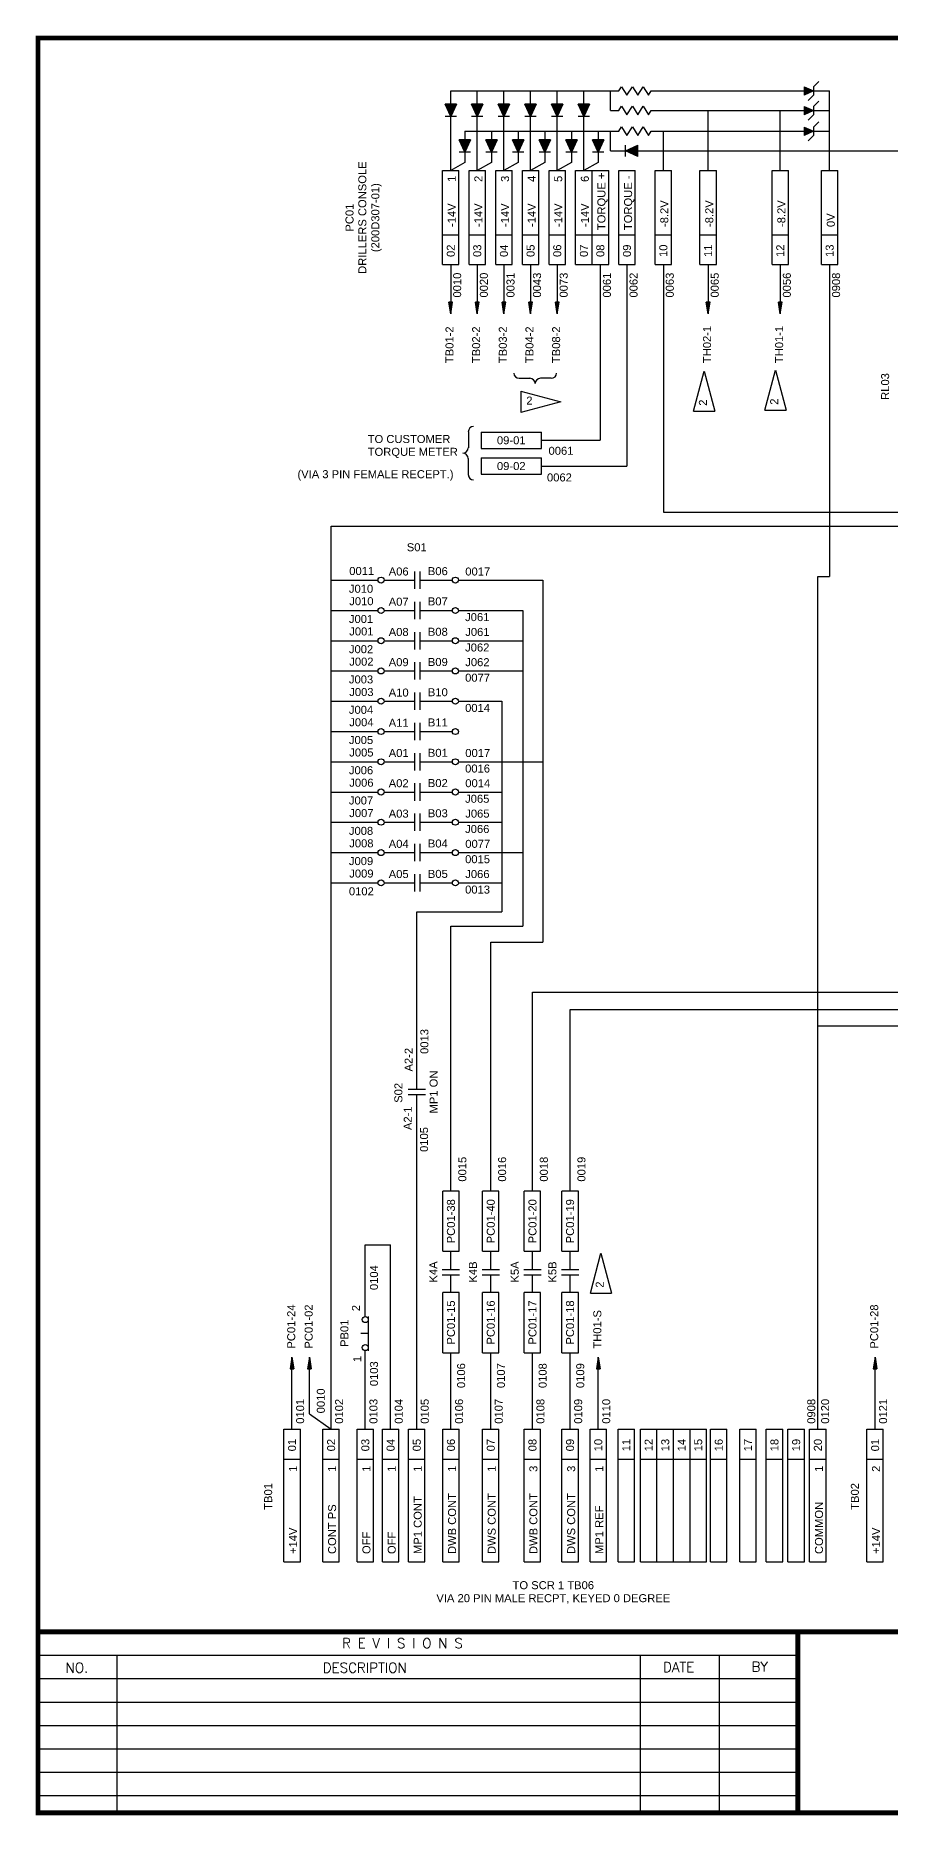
# Model space of a CAD drawing. Extents: x 0.8 to 17.4, y -1.4 to 9.
# Drawn here: x 0.76 to 5.76, y -1.4 to 9.03 of the extents above; entities that cross this region are included whole.
import ezdxf
from ezdxf.enums import TextEntityAlignment as Align

# ---------------------------------------------------------------- set-up
doc = ezdxf.new("R2010")
doc.units = 0
doc.header["$MEASUREMENT"] = 0
doc.layers.get('0').update_dxf_attribs({"linetype": 'CONTINUOUS'})
doc.layers.add('DRAWING', color=7, linetype='CONTINUOUS')
doc.styles.add('ROMAND', font='ROMAND.shx')
doc.styles.get("Standard").update_dxf_attribs({"font": 'ARIAL.TTF'})

# ---------------------------------------------------------------- blocks, each defined once
blk = doc.blocks.new('pot_arrow')
blk.add_hatch(color=256).paths.add_polyline_path([(-0.068, 0.011), (-0.068, -0.011), (0, 0)])
for p, q in [((-0.068, 0.011), (-0.068, -0.011)), ((0, 0), (-0.068, 0.011)), ((0, 0), (-0.068, -0.011))]:
    blk.add_line(p, q)
blk = doc.blocks.new('npcap')
for p, q in [((0, 0.051), (0, -0.051)), ((0.031, 0.051), (0.031, -0.051))]:
    blk.add_line(p, q)
blk = doc.blocks.new('diode')
blk.add_hatch(color=256).paths.add_polyline_path([(0.072, 0), (0, 0.033), (0, -0.033)])
for p, q in [((0, 0.033), (0.072, 0)), ((0, 0.033), (0, -0.033)), ((0.072, 0), (0, -0.033)), ((0.072, 0.033), (0.072, -0.033))]:
    blk.add_line(p, q)
blk = doc.blocks.new('resistor')
for p, q in [((0, 0), (0.016, 0.025)), ((0.016, 0.025), (0.047, -0.025)), ((0.047, -0.025), (0.08, 0.025)), ((0.08, 0.025), (0.111, -0.025)), ((0.111, -0.025), (0.142, 0.025)), ((0.142, 0.025), (0.174, -0.025)), ((0.174, -0.025), (0.189, 0))]:
    blk.add_line(p, q)
blk = doc.blocks.new('zener')
blk.add_hatch(color=256).paths.add_polyline_path([(0.072, 0), (0, 0.033), (0, -0.033)])
for p, q in [((0, 0.033), (0.072, 0)), ((0, 0.033), (0, -0.033)), ((0.072, 0), (0, -0.033)), ((0.113, 0.074), (0.072, 0.033)), ((0.072, 0.033), (0.072, -0.033)), ((0.072, -0.033), (0.031, -0.074))]:
    blk.add_line(p, q)

msp = doc.modelspace()

# ---------------------------------------------------------------- linework, layer by layer
at = {"color": 7}
for p, q in [((0.776, -0.324), (0.776, -1.384)), ((0.776, -0.461), (5.222, -0.461)), ((1.237, -0.461), (1.237, -1.384)), ((4.3, -0.461), (4.3, -1.384)), ((4.761, -0.461), (4.761, -1.384)), ((0.776, -0.598), (5.222, -0.598)), ((0.776, -0.735), (5.222, -0.735)), ((0.776, -0.872), (5.222, -0.872)), ((0.776, -1.009), (5.222, -1.009)), ((0.776, -1.145), (5.222, -1.145)), ((0.776, -1.282), (5.222, -1.282))]:
    msp.add_line(p, q, dxfattribs=at)
at = {"color": 7, "const_width": 0.0288}
msp.add_lwpolyline([(17.409, -1.384), (17.409, 9.011), (0.776, 9.011), (0.776, -1.384)], close=True, dxfattribs=at)
for points in [[(0.776, -0.324), (17.409, -0.324)], [(5.222, -0.324), (5.222, -1.384)]]:
    msp.add_lwpolyline(points, dxfattribs=at)
at = {"layer": 'DRAWING', "color": 7}
for p, q in [((3.191, 8.235), (3.191, 8.701)), ((3.191, 8.701), (4.175, 8.701)), ((3.346, 8.235), (3.346, 8.701)), ((3.502, 8.235), (3.502, 8.701)), ((3.658, 8.235), (3.658, 8.701)), ((3.814, 8.235), (3.814, 8.701)), ((3.97, 8.235), (3.97, 8.701)), ((4.125, 8.586), (4.125, 8.701)), ((4.364, 8.701), (5.408, 8.701)), ((5.408, 8.235), (5.408, 8.701)), ((4.125, 8.586), (4.175, 8.586)), ((4.364, 8.586), (5.408, 8.586)), ((4.697, 8.235), (4.697, 8.586)), ((5.119, 8.235), (5.119, 8.586)), ((3.273, 8.465), (4.175, 8.465)), ((3.273, 8.465), (3.273, 8.282)), ((3.429, 8.465), (3.429, 8.282)), ((3.585, 8.465), (3.585, 8.282)), ((3.741, 8.465), (3.741, 8.282)), ((3.897, 8.465), (3.897, 8.282)), ((4.053, 8.465), (4.053, 8.282)), ((4.125, 8.351), (4.125, 8.465)), ((4.364, 8.465), (5.408, 8.465)), ((4.435, 8.235), (4.435, 8.465)), ((4.125, 8.351), (5.856, 8.351)), ((3.142, 7.684), (3.142, 8.235)), ((3.142, 8.235), (3.239, 8.235)), ((3.273, 8.282), (3.191, 8.235)), ((3.239, 7.684), (3.239, 8.235)), ((3.298, 7.684), (3.298, 8.235)), ((3.298, 8.235), (3.395, 8.235)), ((3.429, 8.282), (3.346, 8.235)), ((3.395, 7.684), (3.395, 8.235)), ((3.454, 7.684), (3.454, 8.235)), ((3.454, 8.235), (3.551, 8.235)), ((3.585, 8.282), (3.502, 8.235)), ((3.551, 7.684), (3.551, 8.235)), ((3.61, 7.684), (3.61, 8.235)), ((3.61, 8.235), (3.706, 8.235)), ((3.741, 8.282), (3.658, 8.235)), ((3.706, 7.684), (3.706, 8.235)), ((3.766, 7.684), (3.766, 8.235)), ((3.766, 8.235), (3.862, 8.235)), ((3.897, 8.282), (3.814, 8.235)), ((3.862, 7.684), (3.862, 8.235)), ((3.921, 7.684), (3.921, 8.235)), ((3.921, 8.235), (4.018, 8.235)), ((4.053, 8.282), (3.97, 8.235)), ((4.018, 7.684), (4.018, 8.235)), ((4.018, 7.684), (4.018, 8.235)), ((4.018, 8.235), (4.115, 8.235)), ((4.115, 7.684), (4.115, 8.235)), ((4.174, 7.684), (4.174, 8.235)), ((4.174, 8.235), (4.27, 8.235)), ((4.27, 7.684), (4.27, 8.235)), ((4.387, 7.684), (4.387, 8.235)), ((4.387, 8.235), (4.483, 8.235)), ((4.483, 7.684), (4.483, 8.235)), ((4.649, 7.684), (4.649, 8.235)), ((4.649, 8.235), (4.746, 8.235)), ((4.746, 7.684), (4.746, 8.235)), ((5.071, 7.684), (5.071, 8.235)), ((5.071, 8.235), (5.168, 8.235)), ((5.168, 7.684), (5.168, 8.235)), ((5.36, 7.684), (5.36, 8.235)), ((5.36, 8.235), (5.456, 8.235)), ((5.456, 7.684), (5.456, 8.235)), ((3.142, 7.858), (3.239, 7.858)), ((3.298, 7.858), (3.395, 7.858)), ((3.454, 7.858), (3.551, 7.858)), ((3.61, 7.858), (3.706, 7.858)), ((3.766, 7.858), (3.862, 7.858)), ((3.921, 7.858), (4.018, 7.858)), ((4.018, 7.858), (4.115, 7.858)), ((4.174, 7.858), (4.27, 7.858)), ((4.387, 7.858), (4.483, 7.858)), ((4.649, 7.858), (4.746, 7.858)), ((5.071, 7.858), (5.168, 7.858)), ((5.36, 7.858), (5.456, 7.858)), ((3.142, 7.684), (3.239, 7.684)), ((3.191, 7.684), (3.191, 7.396)), ((3.298, 7.684), (3.395, 7.684)), ((3.346, 7.684), (3.346, 7.396)), ((3.454, 7.684), (3.551, 7.684)), ((3.502, 7.684), (3.502, 7.396)), ((3.61, 7.684), (3.706, 7.684)), ((3.658, 7.684), (3.658, 7.396)), ((3.766, 7.684), (3.862, 7.684)), ((3.814, 7.684), (3.814, 7.396)), ((3.921, 7.684), (4.018, 7.684)), ((4.018, 7.684), (4.115, 7.684)), ((4.066, 7.684), (4.066, 6.655)), ((4.174, 7.684), (4.27, 7.684)), ((4.222, 7.684), (4.222, 6.504)), ((4.387, 7.684), (4.483, 7.684)), ((4.435, 7.684), (4.435, 6.233)), ((4.649, 7.684), (4.746, 7.684)), ((4.697, 7.684), (4.697, 7.396)), ((5.071, 7.684), (5.168, 7.684)), ((5.119, 7.684), (5.119, 7.396)), ((5.36, 7.684), (5.456, 7.684)), ((5.408, 7.684), (5.408, 5.858)), ((3.56, 7.049), (3.56, 7.049)), ((3.591, 7.018), (3.654, 7.018)), ((3.685, 6.987), (3.685, 6.987)), ((3.685, 6.987), (3.685, 6.987)), ((3.779, 7.018), (3.716, 7.018)), ((3.81, 7.049), (3.81, 7.049)), ((4.612, 6.825), (4.674, 7.059)), ((4.674, 7.059), (4.736, 6.825)), ((5.028, 6.831), (5.091, 7.065)), ((5.091, 7.065), (5.153, 6.831)), ((3.601, 6.942), (3.836, 6.88)), ((3.601, 6.942), (3.601, 6.817)), ((3.836, 6.88), (3.601, 6.817)), ((4.612, 6.825), (4.736, 6.825)), ((5.028, 6.831), (5.153, 6.831)), ((3.294, 6.705), (3.294, 6.611)), ((3.325, 6.736), (3.325, 6.736)), ((3.369, 6.703), (3.722, 6.703)), ((3.369, 6.703), (3.369, 6.606)), ((3.722, 6.606), (3.722, 6.703)), ((3.262, 6.58), (3.262, 6.58)), ((3.262, 6.58), (3.262, 6.58)), ((3.369, 6.606), (3.722, 6.606)), ((3.722, 6.655), (4.066, 6.655)), ((3.294, 6.454), (3.294, 6.548)), ((3.369, 6.553), (3.722, 6.553)), ((3.369, 6.553), (3.369, 6.456)), ((3.722, 6.456), (3.722, 6.553)), ((3.722, 6.504), (4.222, 6.504)), ((3.369, 6.456), (3.722, 6.456)), ((2.491, 0.863), (2.491, 6.151)), ((2.491, 6.151), (6.931, 6.151)), ((4.435, 6.233), (10.69, 6.233)), ((5.339, 0.863), (5.339, 5.858)), ((5.339, 5.858), (5.408, 5.858)), ((2.491, 5.836), (2.766, 5.836)), ((2.801, 5.836), (2.979, 5.836)), ((3.01, 5.836), (3.201, 5.836)), ((3.236, 5.836), (3.73, 5.836)), ((3.73, 5.836), (3.73, 3.716)), ((2.491, 5.658), (2.766, 5.658)), ((2.801, 5.658), (2.979, 5.658)), ((3.01, 5.658), (3.201, 5.658)), ((3.236, 5.658), (3.613, 5.658)), ((3.613, 5.658), (3.613, 3.81)), ((2.491, 5.481), (2.766, 5.481)), ((2.801, 5.481), (2.979, 5.481)), ((3.01, 5.481), (3.201, 5.481)), ((3.236, 5.481), (3.613, 5.481)), ((2.491, 5.304), (2.766, 5.304)), ((2.801, 5.304), (2.979, 5.304)), ((3.01, 5.304), (3.201, 5.304)), ((3.236, 5.304), (3.613, 5.304)), ((2.491, 5.127), (2.766, 5.127)), ((2.801, 5.127), (2.979, 5.127)), ((3.01, 5.127), (3.201, 5.127)), ((3.236, 5.127), (3.49, 5.127)), ((3.49, 5.127), (3.49, 3.894)), ((2.491, 4.949), (2.766, 4.949)), ((2.801, 4.949), (2.979, 4.949)), ((3.01, 4.949), (3.201, 4.949)), ((2.491, 4.772), (2.766, 4.772)), ((2.801, 4.772), (2.979, 4.772)), ((3.01, 4.772), (3.201, 4.772)), ((3.236, 4.772), (3.73, 4.772)), ((2.491, 4.595), (2.766, 4.595)), ((2.801, 4.595), (2.979, 4.595)), ((3.01, 4.595), (3.201, 4.595)), ((3.236, 4.595), (3.49, 4.595)), ((2.491, 4.418), (2.766, 4.418)), ((2.801, 4.418), (2.979, 4.418)), ((3.01, 4.418), (3.201, 4.418)), ((3.236, 4.418), (3.49, 4.418)), ((2.491, 4.24), (2.766, 4.24)), ((2.801, 4.24), (2.979, 4.24)), ((3.01, 4.24), (3.201, 4.24)), ((3.236, 4.24), (3.613, 4.24)), ((2.491, 4.063), (2.766, 4.063)), ((2.801, 4.063), (2.979, 4.063)), ((3.01, 4.063), (3.201, 4.063)), ((3.236, 4.063), (3.49, 4.063)), ((2.992, 2.854), (2.992, 3.894)), ((2.992, 3.894), (3.49, 3.894)), ((3.192, 2.258), (3.192, 3.81)), ((3.192, 3.81), (3.613, 3.81)), ((3.425, 2.258), (3.425, 3.716)), ((3.425, 3.716), (3.73, 3.716)), ((3.669, 2.258), (3.669, 3.423)), ((3.669, 3.423), (11.167, 3.423)), ((3.889, 2.258), (3.889, 3.321)), ((3.889, 3.321), (11.313, 3.321)), ((5.339, 3.225), (13.976, 3.225)), ((2.992, 0.863), (2.992, 2.823)), ((3.24, 2.258), (3.144, 2.258)), ((3.144, 1.905), (3.144, 2.258)), ((3.24, 1.905), (3.24, 2.258)), ((3.376, 1.905), (3.376, 2.258)), ((3.473, 2.258), (3.376, 2.258)), ((3.473, 1.905), (3.473, 2.258)), ((3.621, 1.905), (3.621, 2.258)), ((3.717, 2.258), (3.621, 2.258)), ((3.717, 1.905), (3.717, 2.258)), ((3.841, 1.905), (3.841, 2.258)), ((3.938, 2.258), (3.841, 2.258)), ((3.938, 1.905), (3.938, 2.258)), ((2.691, 1.943), (2.839, 1.943)), ((2.691, 1.523), (2.691, 1.943)), ((2.839, 0.863), (2.839, 1.943)), ((3.144, 1.905), (3.24, 1.905)), ((3.192, 1.796), (3.192, 1.905)), ((3.376, 1.905), (3.473, 1.905)), ((3.425, 1.796), (3.425, 1.905)), ((3.621, 1.905), (3.717, 1.905)), ((3.669, 1.796), (3.669, 1.905)), ((3.841, 1.905), (3.938, 1.905)), ((3.889, 1.796), (3.889, 1.905)), ((4.008, 1.66), (4.07, 1.895)), ((4.07, 1.895), (4.132, 1.66)), ((3.192, 1.664), (3.192, 1.765)), ((3.425, 1.664), (3.425, 1.765)), ((3.669, 1.664), (3.669, 1.765)), ((3.889, 1.664), (3.889, 1.765)), ((3.144, 1.311), (3.144, 1.664)), ((3.24, 1.664), (3.144, 1.664)), ((3.24, 1.311), (3.24, 1.664)), ((3.473, 1.664), (3.376, 1.664)), ((3.376, 1.311), (3.376, 1.664)), ((3.473, 1.311), (3.473, 1.664)), ((3.717, 1.664), (3.621, 1.664)), ((3.621, 1.311), (3.621, 1.664)), ((3.717, 1.311), (3.717, 1.664)), ((3.938, 1.664), (3.841, 1.664)), ((3.841, 1.311), (3.841, 1.664)), ((3.938, 1.311), (3.938, 1.664)), ((4.008, 1.66), (4.132, 1.66)), ((2.709, 1.323), (2.709, 1.523)), ((2.709, 1.423), (2.665, 1.423)), ((2.262, 0.863), (2.262, 1.285)), ((2.364, 0.953), (2.364, 1.285)), ((2.691, 0.863), (2.691, 1.323)), ((3.144, 1.311), (3.24, 1.311)), ((3.192, 0.863), (3.192, 1.311)), ((3.376, 1.311), (3.473, 1.311)), ((3.425, 0.863), (3.425, 1.311)), ((3.621, 1.311), (3.717, 1.311)), ((3.669, 0.863), (3.669, 1.311)), ((3.841, 1.311), (3.938, 1.311)), ((3.889, 0.863), (3.889, 1.311)), ((4.054, 0.863), (4.054, 1.285)), ((5.674, 0.863), (5.674, 1.285)), ((2.364, 0.953), (2.491, 0.863)), ((2.214, 0.087), (2.214, 0.863)), ((2.214, 0.863), (2.311, 0.863)), ((2.311, 0.087), (2.311, 0.863)), ((2.442, 0.087), (2.442, 0.863)), ((2.442, 0.863), (2.539, 0.863)), ((2.539, 0.087), (2.539, 0.863)), ((2.643, 0.087), (2.643, 0.863)), ((2.643, 0.863), (2.739, 0.863)), ((2.739, 0.087), (2.739, 0.863)), ((2.791, 0.087), (2.791, 0.863)), ((2.791, 0.863), (2.888, 0.863)), ((2.888, 0.087), (2.888, 0.863)), ((2.943, 0.087), (2.943, 0.863)), ((2.943, 0.863), (3.04, 0.863)), ((3.04, 0.087), (3.04, 0.863)), ((3.144, 0.087), (3.144, 0.863)), ((3.144, 0.863), (3.24, 0.863)), ((3.24, 0.087), (3.24, 0.863)), ((3.376, 0.087), (3.376, 0.863)), ((3.376, 0.863), (3.473, 0.863)), ((3.473, 0.087), (3.473, 0.863)), ((3.621, 0.087), (3.621, 0.863)), ((3.621, 0.863), (3.717, 0.863)), ((3.717, 0.087), (3.717, 0.863)), ((3.841, 0.087), (3.841, 0.863)), ((3.841, 0.863), (3.938, 0.863)), ((3.938, 0.087), (3.938, 0.863)), ((4.006, 0.087), (4.006, 0.863)), ((4.006, 0.863), (4.102, 0.863)), ((4.102, 0.087), (4.102, 0.863)), ((4.17, 0.087), (4.17, 0.863)), ((4.17, 0.863), (4.266, 0.863)), ((4.266, 0.087), (4.266, 0.863)), ((4.301, 0.087), (4.301, 0.863)), ((4.301, 0.863), (4.687, 0.863)), ((4.397, 0.087), (4.397, 0.863)), ((4.494, 0.087), (4.494, 0.863)), ((4.591, 0.087), (4.591, 0.863)), ((4.687, 0.087), (4.687, 0.863)), ((4.711, 0.087), (4.711, 0.863)), ((4.711, 0.863), (4.807, 0.863)), ((4.807, 0.087), (4.807, 0.863)), ((4.882, 0.087), (4.882, 0.863)), ((4.882, 0.863), (4.978, 0.863)), ((4.978, 0.087), (4.978, 0.863)), ((5.037, 0.087), (5.037, 0.863)), ((5.037, 0.863), (5.134, 0.863)), ((5.134, 0.087), (5.134, 0.863)), ((5.164, 0.087), (5.164, 0.863)), ((5.164, 0.863), (5.261, 0.863)), ((5.261, 0.087), (5.261, 0.863)), ((5.291, 0.087), (5.291, 0.863)), ((5.291, 0.863), (5.387, 0.863)), ((5.387, 0.087), (5.387, 0.863)), ((5.625, 0.087), (5.625, 0.863)), ((5.625, 0.863), (5.722, 0.863)), ((5.722, 0.087), (5.722, 0.863)), ((2.214, 0.688), (2.311, 0.688)), ((2.442, 0.688), (2.539, 0.688)), ((2.643, 0.688), (2.739, 0.688)), ((2.791, 0.688), (2.888, 0.688)), ((2.943, 0.688), (3.04, 0.688)), ((3.144, 0.688), (3.24, 0.688)), ((3.376, 0.688), (3.473, 0.688)), ((3.621, 0.688), (3.717, 0.688)), ((3.841, 0.688), (3.938, 0.688)), ((4.006, 0.688), (4.102, 0.688)), ((4.17, 0.688), (4.266, 0.688)), ((4.301, 0.688), (4.687, 0.688)), ((4.711, 0.688), (4.807, 0.688)), ((4.882, 0.688), (4.978, 0.688)), ((5.037, 0.688), (5.134, 0.688)), ((5.164, 0.688), (5.261, 0.688)), ((5.291, 0.688), (5.387, 0.688)), ((5.625, 0.688), (5.722, 0.688)), ((2.214, 0.087), (2.311, 0.087)), ((2.442, 0.087), (2.539, 0.087)), ((2.643, 0.087), (2.739, 0.087)), ((2.791, 0.087), (2.888, 0.087)), ((2.943, 0.087), (3.04, 0.087)), ((3.144, 0.087), (3.24, 0.087)), ((3.376, 0.087), (3.473, 0.087)), ((3.621, 0.087), (3.717, 0.087)), ((3.841, 0.087), (3.938, 0.087)), ((4.006, 0.087), (4.102, 0.087)), ((4.17, 0.087), (4.266, 0.087)), ((4.301, 0.087), (4.687, 0.087)), ((4.711, 0.087), (4.807, 0.087)), ((4.882, 0.087), (4.978, 0.087)), ((5.037, 0.087), (5.134, 0.087)), ((5.164, 0.087), (5.261, 0.087)), ((5.291, 0.087), (5.387, 0.087)), ((5.625, 0.087), (5.722, 0.087))]:
    msp.add_line(p, q, dxfattribs=at)
for centre in [(2.783, 5.836), (3.218, 5.836), (2.783, 5.658), (3.218, 5.658), (2.783, 5.481), (3.218, 5.481), (2.783, 5.304), (3.218, 5.304), (2.783, 5.127), (3.218, 5.127), (2.783, 4.949), (3.218, 4.949), (2.783, 4.772), (3.218, 4.772), (2.783, 4.595), (3.218, 4.595), (2.783, 4.418), (3.218, 4.418), (2.783, 4.24), (3.218, 4.24), (2.783, 4.063), (3.218, 4.063), (2.691, 1.505), (2.691, 1.341)]:
    msp.add_circle(centre, 0.0176, dxfattribs=at)
for centre, start, end in [((3.591, 7.049), 180, 270), ((3.654, 6.987), 0, 90), ((3.716, 6.987), 90, 180), ((3.779, 7.049), 270, 0), ((3.325, 6.705), 90, 180), ((3.262, 6.611), 270, 0), ((3.262, 6.548), 0, 90), ((3.325, 6.454), 180, 270)]:
    msp.add_arc(centre, 0.0312, start, end, dxfattribs=at)

# ---------------------------------------------------------------- block references
at = {"layer": 'DRAWING', "color": 7, "xscale": 0.75, "yscale": 0.75, "zscale": 0.75}
for p in [(5.259, 8.701), (5.259, 8.586), (5.259, 8.465)]:
    msp.add_blockref('zener', p, dxfattribs=at)
at = {"layer": 'DRAWING', "color": 7}
for name, p in [('resistor', (4.175, 8.701)), ('resistor', (4.175, 8.586)), ('resistor', (4.175, 8.465)), ('npcap', (2.979, 5.836)), ('npcap', (2.979, 5.658)), ('npcap', (2.979, 5.481)), ('npcap', (2.979, 5.304)), ('npcap', (2.979, 5.127)), ('npcap', (2.979, 4.949)), ('npcap', (2.979, 4.772)), ('npcap', (2.979, 4.595)), ('npcap', (2.979, 4.418)), ('npcap', (2.979, 4.24)), ('npcap', (2.979, 4.063))]:
    msp.add_blockref(name, p, dxfattribs=at)
for name, p, rotation in [('diode', (3.191, 8.623), 270), ('diode', (3.346, 8.623), 270), ('diode', (3.502, 8.623), 270), ('diode', (3.658, 8.623), 270), ('diode', (3.814, 8.623), 270), ('diode', (3.97, 8.623), 270), ('diode', (3.273, 8.414), 270), ('diode', (3.429, 8.414), 270), ('diode', (3.585, 8.414), 270), ('diode', (3.741, 8.414), 270), ('diode', (3.897, 8.414), 270), ('diode', (4.053, 8.414), 270), ('diode', (4.286, 8.351), 180), ('pot_arrow', (3.191, 7.396), 270), ('pot_arrow', (3.346, 7.396), 270), ('pot_arrow', (3.502, 7.396), 270), ('pot_arrow', (3.658, 7.396), 270), ('pot_arrow', (3.814, 7.396), 270), ('pot_arrow', (4.697, 7.396), 270), ('pot_arrow', (5.119, 7.396), 270), ('npcap', (2.992, 2.823), 90), ('npcap', (3.192, 1.796), 270), ('npcap', (3.425, 1.796), 270), ('npcap', (3.669, 1.796), 270), ('npcap', (3.889, 1.796), 270), ('pot_arrow', (2.262, 1.285), 90), ('pot_arrow', (2.364, 1.285), 90), ('pot_arrow', (4.054, 1.285), 90), ('pot_arrow', (5.674, 1.285), 90)]:
    msp.add_blockref(name, p, dxfattribs=dict(at, rotation=rotation))

# ---------------------------------------------------------------- texts
at = {"color": 7, "style": 'ROMAND'}
for s, height, p in [('R E V I S I O N S', 0.05763, (2.555, -0.419)), ('NO.', 0.0576, (0.937, -0.563)), ('DESCRIPTION', 0.05763, (2.442, -0.563)), ('DATE', 0.0576, (4.433, -0.559)), ('BY', 0.0576, (4.951, -0.557))]:
    msp.add_text(s, height=height, dxfattribs=at).set_placement(p)
at = {"layer": 'DRAWING', "color": 7}
for s, height, p in [('DRILLERS CONSOLE', 0.04688, (2.697, 7.959)), ('(200D307-01)', 0.04688, (2.773, 7.959)), ('PC01', 0.0469, (2.622, 7.959)), ('RL03', 0.0469, (5.756, 6.97)), ('MP1 ON', 0.0469, (3.114, 2.838)), ('S02', 0.0469, (2.908, 2.833)), ('K4A', 0.0469, (3.112, 1.784)), ('K4B', 0.0469, (3.344, 1.784)), ('K5A', 0.0469, (3.589, 1.784)), ('K5B', 0.0469, (3.809, 1.784)), ('PB01', 0.0469, (2.592, 1.425))]:
    msp.add_text(s, height=height, rotation=90, dxfattribs=at).set_placement(p, align=Align.CENTER)
for s, p in [('1', (3.22, 8.168)), ('2', (3.376, 8.168)), ('3', (3.532, 8.168)), ('4', (3.688, 8.168)), ('5', (3.843, 8.168)), ('6', (3.999, 8.168)), ('TORQUE +', (4.096, 7.886)), ('TORQUE -', (4.252, 7.886)), ('-14V', (3.22, 7.904)), ('-14V', (3.376, 7.904)), ('-14V', (3.532, 7.904)), ('-14V', (3.688, 7.904)), ('-14V', (3.843, 7.904)), ('-14V', (3.999, 7.904)), ('-8.2V', (4.464, 7.904)), ('-8.2V', (4.727, 7.904)), ('-8.2V', (5.149, 7.904)), ('0V', (5.438, 7.904)), ('0010', (3.252, 7.491)), ('0020', (3.408, 7.491)), ('0031', (3.564, 7.491)), ('0043', (3.719, 7.491)), ('0073', (3.875, 7.491)), ('0061', (4.128, 7.491)), ('0062', (4.284, 7.491)), ('0063', (4.496, 7.491)), ('0065', (4.759, 7.491)), ('0056', (5.181, 7.491)), ('0908', (5.469, 7.491)), ('TB01-2', (3.207, 7.107)), ('TB02-2', (3.363, 7.107)), ('TB03-2', (3.519, 7.107)), ('TB04-2', (3.675, 7.107)), ('TB08-2', (3.831, 7.107)), ('TH02-1', (4.714, 7.107)), ('TH01-1', (5.136, 7.107)), ('2', (4.69, 6.857)), ('2', (5.107, 6.863)), ('0013', (3.06, 3.061)), ('A2-2', (2.968, 2.958)), ('A2-1', (2.963, 2.615)), ('0105', (3.058, 2.487)), ('0015', (3.282, 2.313)), ('0016', (3.515, 2.313)), ('0018', (3.759, 2.313)), ('0019', (3.979, 2.313)), ('0104', (2.765, 1.678)), ('2', (4.086, 1.692)), ('PC01-24', (2.281, 1.335)), ('PC01-02', (2.383, 1.335)), ('2', (2.66, 1.554)), ('PC01-28', (5.692, 1.335)), ('TH01-S', (4.072, 1.335)), ('1', (2.667, 1.256)), ('0103', (2.765, 1.115)), ('0106', (3.275, 1.104)), ('0107', (3.508, 1.104)), ('0108', (3.752, 1.104)), ('0109', (3.972, 1.104)), ('0010', (2.454, 0.956)), ('0101', (2.333, 0.895)), ('0102', (2.561, 0.895)), ('0103', (2.762, 0.895)), ('0104', (2.91, 0.895)), ('0105', (3.062, 0.895)), ('0106', (3.263, 0.895)), ('0107', (3.495, 0.895)), ('0108', (3.739, 0.895)), ('0109', (3.96, 0.895)), ('0110', (4.124, 0.895)), ('0908', (5.324, 0.895)), ('0120', (5.405, 0.895)), ('0121', (5.744, 0.895)), ('1', (2.292, 0.613)), ('1', (2.52, 0.613)), ('1', (2.721, 0.613)), ('1', (2.869, 0.613)), ('1', (3.021, 0.613)), ('1', (3.222, 0.613)), ('1', (3.454, 0.613)), ('3', (3.698, 0.613)), ('3', (3.919, 0.613)), ('1', (4.083, 0.613)), ('1', (5.369, 0.613)), ('2', (5.703, 0.613)), ('TB01', (2.146, 0.391)), ('TB02', (5.579, 0.391)), ('CONT PS', (2.52, 0.132)), ('MP1 CONT', (3.021, 0.132)), ('DWB CONT', (3.222, 0.132)), ('DWS CONT', (3.454, 0.132)), ('DWB CONT', (3.698, 0.132)), ('DWS CONT', (3.919, 0.132)), ('COMMON', (5.369, 0.132)), ('MP1 REF', (4.083, 0.132)), ('+14V', (2.292, 0.132)), ('OFF', (2.721, 0.132)), ('OFF', (2.869, 0.132)), ('+14V', (5.703, 0.132))]:
    msp.add_text(s, height=0.0469, rotation=90, dxfattribs=at).set_placement(p)
for s, p in [('02', (3.191, 7.765)), ('03', (3.346, 7.765)), ('04', (3.502, 7.765)), ('05', (3.658, 7.765)), ('06', (3.814, 7.765)), ('07', (3.97, 7.765)), ('08', (4.066, 7.765)), ('09', (4.222, 7.765)), ('10', (4.435, 7.765)), ('11', (4.697, 7.765)), ('12', (5.119, 7.765)), ('13', (5.408, 7.765)), ('PC01-38', (3.192, 2.081)), ('PC01-40', (3.425, 2.081)), ('PC01-20', (3.669, 2.081)), ('PC01-19', (3.889, 2.081)), ('PC01-15', (3.192, 1.488)), ('PC01-16', (3.425, 1.488)), ('PC01-17', (3.669, 1.488)), ('PC01-18', (3.889, 1.488)), ('01', (2.262, 0.77)), ('02', (2.491, 0.77)), ('03', (2.691, 0.77)), ('04', (2.839, 0.77)), ('05', (2.992, 0.77)), ('06', (3.192, 0.77)), ('07', (3.425, 0.77)), ('08', (3.669, 0.77)), ('09', (3.889, 0.77)), ('10', (4.054, 0.77)), ('11', (4.218, 0.77)), ('12', (4.349, 0.77)), ('13', (4.446, 0.77)), ('14', (4.542, 0.77)), ('15', (4.639, 0.77)), ('16', (4.759, 0.77)), ('17', (4.93, 0.77)), ('18', (5.085, 0.77)), ('19', (5.212, 0.77)), ('20', (5.339, 0.77)), ('01', (5.674, 0.77))]:
    msp.add_text(s, height=0.0469, rotation=90, dxfattribs=at).set_placement(p, align=Align.MIDDLE_CENTER)
for s, height, p in [('2', 0.0469, (3.633, 6.864)), ('TO CUSTOMER', 0.04688, (2.705, 6.639)), ('TORQUE METER', 0.04688, (2.705, 6.564)), ('0061', 0.0469, (3.763, 6.57)), ('(VIA 3 PIN FEMALE RECEPT.)', 0.04688, (2.294, 6.433)), ('0062', 0.0469, (3.754, 6.414)), ('0011', 0.0469, (2.597, 5.866)), ('A06', 0.0469, (2.828, 5.863)), ('B06', 0.0469, (3.057, 5.865)), ('0017', 0.0469, (3.276, 5.863)), ('J010', 0.0469, (2.595, 5.762)), ('J010', 0.0469, (2.597, 5.689)), ('A07', 0.0469, (2.828, 5.686)), ('B07', 0.0469, (3.057, 5.688)), ('J001', 0.0469, (2.595, 5.585)), ('J061', 0.0469, (3.275, 5.596)), ('J001', 0.0469, (2.597, 5.512)), ('A08', 0.0469, (2.828, 5.509)), ('B08', 0.0469, (3.057, 5.51)), ('J061', 0.0469, (3.276, 5.509)), ('J002', 0.0469, (2.595, 5.408)), ('J062', 0.0469, (3.275, 5.418)), ('J002', 0.0469, (2.597, 5.335)), ('A09', 0.0469, (2.828, 5.332)), ('B09', 0.0469, (3.057, 5.333)), ('J062', 0.0469, (3.276, 5.332)), ('J003', 0.0469, (2.595, 5.231)), ('0077', 0.0469, (3.275, 5.241)), ('J003', 0.0469, (2.597, 5.157)), ('A10', 0.0469, (2.828, 5.154)), ('B10', 0.0469, (3.057, 5.156)), ('0014', 0.0469, (3.275, 5.064)), ('J004', 0.0469, (2.595, 5.053)), ('J004', 0.0469, (2.597, 4.98)), ('A11', 0.0469, (2.828, 4.977)), ('B11', 0.0469, (3.057, 4.979)), ('J005', 0.0469, (2.595, 4.876)), ('J005', 0.0469, (2.597, 4.803)), ('A01', 0.0469, (2.828, 4.8)), ('B01', 0.0469, (3.057, 4.801)), ('0017', 0.0469, (3.276, 4.8)), ('J006', 0.0469, (2.595, 4.699)), ('0016', 0.0469, (3.275, 4.709)), ('J006', 0.0469, (2.597, 4.626)), ('A02', 0.0469, (2.828, 4.623)), ('B02', 0.0469, (3.057, 4.624)), ('0014', 0.0469, (3.276, 4.623)), ('J007', 0.0469, (2.595, 4.522)), ('J007', 0.0469, (2.597, 4.448)), ('A03', 0.0469, (2.828, 4.445)), ('B03', 0.0469, (3.057, 4.447)), ('J065', 0.0469, (3.275, 4.532)), ('J065', 0.0469, (3.276, 4.445)), ('J008', 0.0469, (2.595, 4.344)), ('J066', 0.0469, (3.275, 4.355)), ('J008', 0.0469, (2.597, 4.271)), ('A04', 0.0469, (2.828, 4.268)), ('B04', 0.0469, (3.057, 4.27)), ('0077', 0.0469, (3.276, 4.268)), ('J009', 0.0469, (2.595, 4.167)), ('0015', 0.0469, (3.275, 4.178)), ('J009', 0.0469, (2.597, 4.094)), ('A05', 0.0469, (2.828, 4.091)), ('B05', 0.0469, (3.057, 4.092)), ('J066', 0.0469, (3.276, 4.091)), ('0102', 0.0469, (2.595, 3.99)), ('0013', 0.0469, (3.275, 4))]:
    msp.add_text(s, height=height, dxfattribs=at).set_placement(p)
for s, p in [('09-01', (3.545, 6.655)), ('09-02', (3.545, 6.504))]:
    msp.add_text(s, height=0.0469, dxfattribs=at).set_placement(p, align=Align.MIDDLE_CENTER)
for s, height, p in [('S01', 0.0469, (2.992, 6.005)), ('VIA 20 PIN MALE RECPT, KEYED 0 DEGREE', 0.04688, (3.791, -0.15)), ('TO SCR 1 TB06', 0.04688, (3.791, -0.074))]:
    msp.add_text(s, height=height, dxfattribs=at).set_placement(p, align=Align.CENTER)

doc.saveas('drawing.dxf')
